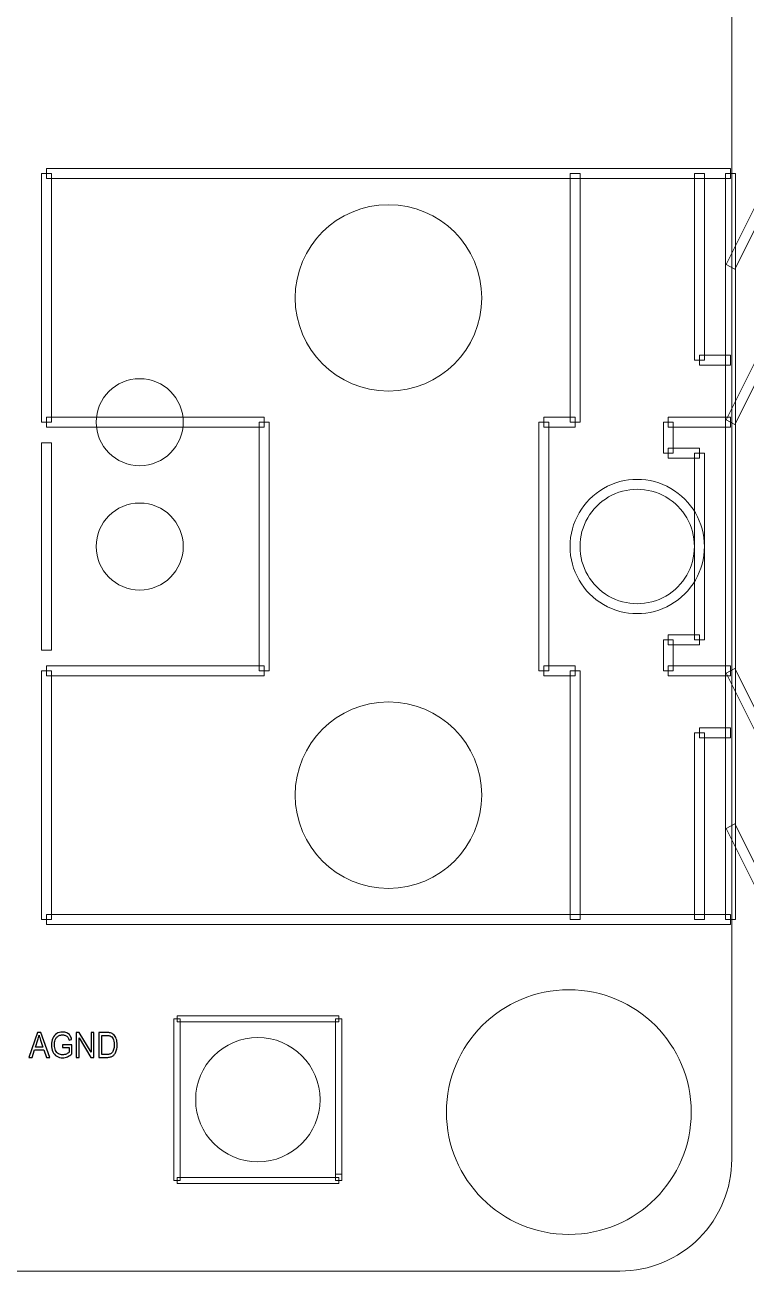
# Model space of a CAD drawing. Header units: millimetres. Extents: x -69 to 39, y -9 to 54.
# Drawn here: x 10.18 to 24.9, y -9.41 to 16.06 of the extents above; entities that cross this region are included whole.
import ezdxf

# ---------------------------------------------------------------- set-up
doc = ezdxf.new("R2010")
doc.units = ezdxf.units.MM
doc.header["$MEASUREMENT"] = 0
for name, color, linetype in [('BG_OUTLINE', 7, 'Continuous'), ('BG_SILKSCREEN_TOP', 7, 'Continuous'), ('PG_SILKSCREEN_TOP', 7, 'Continuous'), ('PIN_BOTTOM', 7, 'Continuous'), ('PIN_TOP', 7, 'Continuous')]:
    doc.layers.add(name, color=color, linetype=linetype)

msp = doc.modelspace()

# ---------------------------------------------------------------- linework, layer by layer
at = {"layer": 'BG_OUTLINE', "color": 176, "lineweight": 9}
msp.add_open_spline([(22.1252, -9.4051), (22.1252, -9.4051), (-56.3279, -9.4051), (-56.3279, -9.4051), (-56.3279, -9.4051), (-56.3279, -9.4051), (-56.3279, 41.6488), (-56.3279, 41.6488), (-56.3279, 41.6488), (-56.3279, 41.6488), (22.3259, 41.6488), (22.3259, 41.6488), (22.3259, 41.6488), (22.9318, 41.6492), (23.513, 41.4088), (23.9418, 40.9807), (23.9418, 40.9807), (24.3705, 40.5525), (24.6115, 39.9687), (24.6119, 39.3628), (24.6119, 39.3628), (24.6119, 39.3628), (24.6119, -7.1191), (24.6119, -7.1191), (24.6119, -7.1191), (24.6123, -7.725), (24.372, -8.3063), (23.9438, -8.735), (23.9438, -8.735), (23.5156, -9.1637), (22.9318, -9.4047), (22.3259, -9.4051), (22.3259, -9.4051), (22.3259, -9.4051), (22.1252, -9.4051), (22.1252, -9.4051)], degree=3, knots=[0, 0, 0, 0, 0.1111111, 0.1111111, 0.1111111, 0.1111111, 0.2222222, 0.2222222, 0.2222222, 0.2222222, 0.3333333, 0.3333333, 0.3333333, 0.3333333, 0.4444444, 0.4444444, 0.4444444, 0.4444444, 0.5555556, 0.5555556, 0.5555556, 0.5555556, 0.6666667, 0.6666667, 0.6666667, 0.6666667, 0.7777778, 0.7777778, 0.7777778, 0.7777778, 0.8888889, 0.8888889, 0.8888889, 0.8888889, 1, 1, 1, 1], dxfattribs=at)
at = {"layer": 'BG_SILKSCREEN_TOP', "color": 2}
for points, knots in [([(10.2599, -5.0389), (10.2599, -5.0389), (10.4346, -4.5298), (10.4346, -4.5298), (10.4346, -4.5298), (10.4346, -4.5298), (10.4994, -4.5298), (10.4994, -4.5298), (10.4994, -4.5298), (10.4994, -4.5298), (10.6854, -5.0389), (10.6854, -5.0389), (10.6854, -5.0389), (10.6854, -5.0389), (10.6168, -5.0389), (10.6168, -5.0389), (10.6168, -5.0389), (10.6168, -5.0389), (10.5638, -4.8847), (10.5638, -4.8847), (10.5638, -4.8847), (10.5638, -4.8847), (10.3738, -4.8847), (10.3738, -4.8847), (10.3738, -4.8847), (10.3738, -4.8847), (10.3238, -5.0389), (10.3238, -5.0389), (10.3238, -5.0389), (10.3238, -5.0389), (10.2599, -5.0389), (10.2599, -5.0389)], [0, 0, 0, 0, 0.125, 0.125, 0.125, 0.125, 0.25, 0.25, 0.25, 0.25, 0.375, 0.375, 0.375, 0.375, 0.5, 0.5, 0.5, 0.5, 0.625, 0.625, 0.625, 0.625, 0.75, 0.75, 0.75, 0.75, 0.875, 0.875, 0.875, 0.875, 1, 1, 1, 1]), ([(10.3911, -4.8298), (10.3911, -4.8298), (10.5453, -4.8298), (10.5453, -4.8298), (10.5453, -4.8298), (10.5453, -4.8298), (10.4978, -4.6889), (10.4978, -4.6889), (10.4978, -4.6889), (10.4834, -4.6461), (10.4726, -4.6109), (10.4655, -4.5833), (10.4655, -4.5833), (10.4597, -4.616), (10.4516, -4.6483), (10.441, -4.6806), (10.441, -4.6806), (10.441, -4.6806), (10.3911, -4.8298), (10.3911, -4.8298)], [0, 0, 0, 0, 0.2, 0.2, 0.2, 0.2, 0.4, 0.4, 0.4, 0.4, 0.6, 0.6, 0.6, 0.6, 0.8, 0.8, 0.8, 0.8, 1, 1, 1, 1]), ([(10.9462, -4.8392), (10.9462, -4.8392), (10.9462, -4.7795), (10.9462, -4.7795), (10.9462, -4.7795), (10.9462, -4.7795), (11.1387, -4.7792), (11.1387, -4.7792), (11.1387, -4.7792), (11.1387, -4.7792), (11.1387, -4.968), (11.1387, -4.968), (11.1387, -4.968), (11.1092, -4.9945), (11.0787, -5.0142), (11.0473, -5.0276), (11.0473, -5.0276), (11.0158, -5.0409), (10.9836, -5.0476), (10.9506, -5.0476), (10.9506, -5.0476), (10.9059, -5.0476), (10.8653, -5.0369), (10.8289, -5.0154), (10.8289, -5.0154), (10.7924, -4.9941), (10.7649, -4.963), (10.7462, -4.9226), (10.7462, -4.9226), (10.7275, -4.8821), (10.7182, -4.8368), (10.7182, -4.7868), (10.7182, -4.7868), (10.7182, -4.7372), (10.7275, -4.691), (10.7461, -4.6481), (10.7461, -4.6481), (10.7645, -4.6051), (10.7912, -4.5732), (10.8259, -4.5523), (10.8259, -4.5523), (10.8606, -4.5316), (10.9006, -4.5211), (10.9459, -4.5211), (10.9459, -4.5211), (10.9787, -4.5211), (11.0084, -4.5271), (11.035, -4.539), (11.035, -4.539), (11.0616, -4.5509), (11.0824, -4.5675), (11.0974, -4.5888), (11.0974, -4.5888), (11.1126, -4.6102), (11.1241, -4.6379), (11.132, -4.6722), (11.132, -4.6722), (11.132, -4.6722), (11.0777, -4.6889), (11.0777, -4.6889), (11.0777, -4.6889), (11.0707, -4.6629), (11.0624, -4.6425), (11.0523, -4.6277), (11.0523, -4.6277), (11.0421, -4.6129), (11.0276, -4.601), (11.0088, -4.5921), (11.0088, -4.5921), (10.99, -4.5833), (10.9691, -4.5788), (10.9462, -4.5788), (10.9462, -4.5788), (10.9187, -4.5788), (10.8949, -4.5835), (10.8749, -4.5929), (10.8749, -4.5929), (10.8548, -4.6022), (10.8387, -4.6146), (10.8263, -4.6298), (10.8263, -4.6298), (10.8141, -4.6451), (10.8045, -4.6618), (10.7976, -4.6802), (10.7976, -4.6802), (10.7861, -4.7116), (10.7803, -4.7458), (10.7803, -4.7826), (10.7803, -4.7826), (10.7803, -4.828), (10.7873, -4.866), (10.8012, -4.8965), (10.8012, -4.8965), (10.8152, -4.9271), (10.8355, -4.9498), (10.8622, -4.9646), (10.8622, -4.9646), (10.8889, -4.9794), (10.9171, -4.9869), (10.9471, -4.9869), (10.9471, -4.9869), (10.9732, -4.9869), (10.9986, -4.9812), (11.0233, -4.9699), (11.0233, -4.9699), (11.0482, -4.9588), (11.067, -4.9468), (11.0798, -4.934), (11.0798, -4.934), (11.0798, -4.934), (11.0798, -4.8392), (11.0798, -4.8392), (11.0798, -4.8392), (11.0798, -4.8392), (10.9462, -4.8392), (10.9462, -4.8392)], [0, 0, 0, 0, 0.0344828, 0.0344828, 0.0344828, 0.0344828, 0.0689655, 0.0689655, 0.0689655, 0.0689655, 0.1034483, 0.1034483, 0.1034483, 0.1034483, 0.137931, 0.137931, 0.137931, 0.137931, 0.1724138, 0.1724138, 0.1724138, 0.1724138, 0.2068966, 0.2068966, 0.2068966, 0.2068966, 0.2413793, 0.2413793, 0.2413793, 0.2413793, 0.2758621, 0.2758621, 0.2758621, 0.2758621, 0.3103448, 0.3103448, 0.3103448, 0.3103448, 0.3448276, 0.3448276, 0.3448276, 0.3448276, 0.3793103, 0.3793103, 0.3793103, 0.3793103, 0.4137931, 0.4137931, 0.4137931, 0.4137931, 0.4482759, 0.4482759, 0.4482759, 0.4482759, 0.4827586, 0.4827586, 0.4827586, 0.4827586, 0.5172414, 0.5172414, 0.5172414, 0.5172414, 0.5517241, 0.5517241, 0.5517241, 0.5517241, 0.5862069, 0.5862069, 0.5862069, 0.5862069, 0.6206897, 0.6206897, 0.6206897, 0.6206897, 0.6551724, 0.6551724, 0.6551724, 0.6551724, 0.6896552, 0.6896552, 0.6896552, 0.6896552, 0.7241379, 0.7241379, 0.7241379, 0.7241379, 0.7586207, 0.7586207, 0.7586207, 0.7586207, 0.7931034, 0.7931034, 0.7931034, 0.7931034, 0.8275862, 0.8275862, 0.8275862, 0.8275862, 0.862069, 0.862069, 0.862069, 0.862069, 0.8965517, 0.8965517, 0.8965517, 0.8965517, 0.9310345, 0.9310345, 0.9310345, 0.9310345, 0.9655172, 0.9655172, 0.9655172, 0.9655172, 1, 1, 1, 1]), ([(11.2268, -5.0389), (11.2268, -5.0389), (11.2268, -4.5298), (11.2268, -4.5298), (11.2268, -4.5298), (11.2268, -4.5298), (11.2885, -4.5298), (11.2885, -4.5298), (11.2885, -4.5298), (11.2885, -4.5298), (11.5272, -4.9295), (11.5272, -4.9295), (11.5272, -4.9295), (11.5272, -4.9295), (11.5272, -4.5298), (11.5272, -4.5298), (11.5272, -4.5298), (11.5272, -4.5298), (11.5849, -4.5298), (11.5849, -4.5298), (11.5849, -4.5298), (11.5849, -4.5298), (11.5849, -5.0389), (11.5849, -5.0389), (11.5849, -5.0389), (11.5849, -5.0389), (11.5232, -5.0389), (11.5232, -5.0389), (11.5232, -5.0389), (11.5232, -5.0389), (11.2845, -4.6389), (11.2845, -4.6389), (11.2845, -4.6389), (11.2845, -4.6389), (11.2845, -5.0389), (11.2845, -5.0389), (11.2845, -5.0389), (11.2845, -5.0389), (11.2268, -5.0389), (11.2268, -5.0389)], [0, 0, 0, 0, 0.1, 0.1, 0.1, 0.1, 0.2, 0.2, 0.2, 0.2, 0.3, 0.3, 0.3, 0.3, 0.4, 0.4, 0.4, 0.4, 0.5, 0.5, 0.5, 0.5, 0.6, 0.6, 0.6, 0.6, 0.7, 0.7, 0.7, 0.7, 0.8, 0.8, 0.8, 0.8, 0.9, 0.9, 0.9, 0.9, 1, 1, 1, 1]), ([(11.686, -5.0389), (11.686, -5.0389), (11.686, -4.5298), (11.686, -4.5298), (11.686, -4.5298), (11.686, -4.5298), (11.8425, -4.5298), (11.8425, -4.5298), (11.8425, -4.5298), (11.8779, -4.5298), (11.9049, -4.5323), (11.9235, -4.5371), (11.9235, -4.5371), (11.9495, -4.5438), (11.9717, -4.556), (11.9901, -4.5735), (11.9901, -4.5735), (12.0141, -4.5963), (12.0321, -4.6252), (12.044, -4.6605), (12.044, -4.6605), (12.0559, -4.6959), (12.0618, -4.7362), (12.0618, -4.7816), (12.0618, -4.7816), (12.0618, -4.8202), (12.0578, -4.8545), (12.0497, -4.8843), (12.0497, -4.8843), (12.0416, -4.9142), (12.0314, -4.939), (12.0186, -4.9585), (12.0186, -4.9585), (12.006, -4.9781), (11.9923, -4.9935), (11.9773, -5.0046), (11.9773, -5.0046), (11.9624, -5.0159), (11.9442, -5.0244), (11.9231, -5.0302), (11.9231, -5.0302), (11.9018, -5.0361), (11.8774, -5.0389), (11.85, -5.0389), (11.85, -5.0389), (11.85, -5.0389), (11.686, -5.0389), (11.686, -5.0389)], [0, 0, 0, 0, 0.0833333, 0.0833333, 0.0833333, 0.0833333, 0.1666667, 0.1666667, 0.1666667, 0.1666667, 0.25, 0.25, 0.25, 0.25, 0.3333333, 0.3333333, 0.3333333, 0.3333333, 0.4166667, 0.4166667, 0.4166667, 0.4166667, 0.5, 0.5, 0.5, 0.5, 0.5833333, 0.5833333, 0.5833333, 0.5833333, 0.6666667, 0.6666667, 0.6666667, 0.6666667, 0.75, 0.75, 0.75, 0.75, 0.8333333, 0.8333333, 0.8333333, 0.8333333, 0.9166667, 0.9166667, 0.9166667, 0.9166667, 1, 1, 1, 1]), ([(11.7461, -4.9788), (11.7461, -4.9788), (11.8432, -4.9788), (11.8432, -4.9788), (11.8432, -4.9788), (11.8731, -4.9788), (11.8967, -4.9757), (11.9138, -4.9694), (11.9138, -4.9694), (11.9307, -4.9632), (11.9443, -4.9544), (11.9545, -4.943), (11.9545, -4.943), (11.9688, -4.9271), (11.9799, -4.9056), (11.9878, -4.8786), (11.9878, -4.8786), (11.9957, -4.8516), (11.9998, -4.819), (11.9998, -4.7805), (11.9998, -4.7805), (11.9998, -4.7273), (11.992, -4.6864), (11.9764, -4.6578), (11.9764, -4.6578), (11.9607, -4.6291), (11.9418, -4.61), (11.9195, -4.6003), (11.9195, -4.6003), (11.9033, -4.5933), (11.8774, -4.5899), (11.8416, -4.5899), (11.8416, -4.5899), (11.8416, -4.5899), (11.7461, -4.5899), (11.7461, -4.5899), (11.7461, -4.5899), (11.7461, -4.5899), (11.7461, -4.9788), (11.7461, -4.9788)], [0, 0, 0, 0, 0.1, 0.1, 0.1, 0.1, 0.2, 0.2, 0.2, 0.2, 0.3, 0.3, 0.3, 0.3, 0.4, 0.4, 0.4, 0.4, 0.5, 0.5, 0.5, 0.5, 0.6, 0.6, 0.6, 0.6, 0.7, 0.7, 0.7, 0.7, 0.8, 0.8, 0.8, 0.8, 0.9, 0.9, 0.9, 0.9, 1, 1, 1, 1])]:
    msp.add_open_spline(points, degree=3, knots=knots, dxfattribs=at)
at = {"layer": 'PG_SILKSCREEN_TOP', "lineweight": 9}
for points, knots in [([(10.5149, 13.0205), (10.5149, 13.0205), (10.7181, 13.0205), (10.7181, 13.0205), (10.7181, 13.0205), (10.7181, 13.0205), (10.7181, 7.9405), (10.7181, 7.9405), (10.7181, 7.9405), (10.7181, 7.9405), (10.5149, 7.9405), (10.5149, 7.9405), (10.5149, 7.9405), (10.5149, 7.9405), (10.5149, 13.0205), (10.5149, 13.0205)], [0, 0, 0, 0, 0.25, 0.25, 0.25, 0.25, 0.5, 0.5, 0.5, 0.5, 0.75, 0.75, 0.75, 0.75, 1, 1, 1, 1]), ([(24.5865, 13.1221), (24.5865, 13.1221), (24.5865, 12.9189), (24.5865, 12.9189), (24.5865, 12.9189), (24.5865, 12.9189), (10.6165, 12.9189), (10.6165, 12.9189), (10.6165, 12.9189), (10.6165, 12.9189), (10.6165, 13.1221), (10.6165, 13.1221), (10.6165, 13.1221), (10.6165, 13.1221), (24.5865, 13.1221), (24.5865, 13.1221)], [0, 0, 0, 0, 0.25, 0.25, 0.25, 0.25, 0.5, 0.5, 0.5, 0.5, 0.75, 0.75, 0.75, 0.75, 1, 1, 1, 1]), ([(21.5131, 7.9405), (21.5131, 7.9405), (21.3099, 7.9405), (21.3099, 7.9405), (21.3099, 7.9405), (21.3099, 7.9405), (21.3099, 13.0205), (21.3099, 13.0205), (21.3099, 13.0205), (21.3099, 13.0205), (21.5131, 13.0205), (21.5131, 13.0205), (21.5131, 13.0205), (21.5131, 13.0205), (21.5131, 7.9405), (21.5131, 7.9405)], [0, 0, 0, 0, 0.25, 0.25, 0.25, 0.25, 0.5, 0.5, 0.5, 0.5, 0.75, 0.75, 0.75, 0.75, 1, 1, 1, 1]), ([(23.8499, 13.0205), (23.8499, 13.0205), (24.0531, 13.0205), (24.0531, 13.0205), (24.0531, 13.0205), (24.0531, 13.0205), (24.0531, 9.2105), (24.0531, 9.2105), (24.0531, 9.2105), (24.0531, 9.2105), (23.8499, 9.2105), (23.8499, 9.2105), (23.8499, 9.2105), (23.8499, 9.2105), (23.8499, 13.0205), (23.8499, 13.0205)], [0, 0, 0, 0, 0.25, 0.25, 0.25, 0.25, 0.5, 0.5, 0.5, 0.5, 0.75, 0.75, 0.75, 0.75, 1, 1, 1, 1]), ([(24.6881, -2.2195), (24.6881, -2.2195), (24.4849, -2.2195), (24.4849, -2.2195), (24.4849, -2.2195), (24.4849, -2.2195), (24.4849, 13.0205), (24.4849, 13.0205), (24.4849, 13.0205), (24.4849, 13.0205), (24.6881, 13.0205), (24.6881, 13.0205), (24.6881, 13.0205), (24.6881, 13.0205), (24.6881, -2.2195), (24.6881, -2.2195)], [0, 0, 0, 0, 0.25, 0.25, 0.25, 0.25, 0.5, 0.5, 0.5, 0.5, 0.75, 0.75, 0.75, 0.75, 1, 1, 1, 1]), ([(24.6774, 11.0701), (24.6774, 11.0701), (24.4956, 11.161), (24.4956, 11.161), (24.4956, 11.161), (24.4956, 11.161), (25.1306, 12.431), (25.1306, 12.431), (25.1306, 12.431), (25.1306, 12.431), (25.3124, 12.3401), (25.3124, 12.3401), (25.3124, 12.3401), (25.3124, 12.3401), (24.6774, 11.0701), (24.6774, 11.0701)], [0, 0, 0, 0, 0.25, 0.25, 0.25, 0.25, 0.5, 0.5, 0.5, 0.5, 0.75, 0.75, 0.75, 0.75, 1, 1, 1, 1]), ([(23.9515, 9.1089), (23.9515, 9.1089), (23.9515, 9.3121), (23.9515, 9.3121), (23.9515, 9.3121), (23.9515, 9.3121), (24.5865, 9.3121), (24.5865, 9.3121), (24.5865, 9.3121), (24.5865, 9.3121), (24.5865, 9.1089), (24.5865, 9.1089), (24.5865, 9.1089), (24.5865, 9.1089), (23.9515, 9.1089), (23.9515, 9.1089)], [0, 0, 0, 0, 0.25, 0.25, 0.25, 0.25, 0.5, 0.5, 0.5, 0.5, 0.75, 0.75, 0.75, 0.75, 1, 1, 1, 1]), ([(24.6774, 7.8951), (24.6774, 7.8951), (24.4956, 7.986), (24.4956, 7.986), (24.4956, 7.986), (24.4956, 7.986), (25.1306, 9.256), (25.1306, 9.256), (25.1306, 9.256), (25.1306, 9.256), (25.3124, 9.1651), (25.3124, 9.1651), (25.3124, 9.1651), (25.3124, 9.1651), (24.6774, 7.8951), (24.6774, 7.8951)], [0, 0, 0, 0, 0.25, 0.25, 0.25, 0.25, 0.5, 0.5, 0.5, 0.5, 0.75, 0.75, 0.75, 0.75, 1, 1, 1, 1]), ([(10.6165, 7.8389), (10.6165, 7.8389), (10.6165, 8.0421), (10.6165, 8.0421), (10.6165, 8.0421), (10.6165, 8.0421), (15.0615, 8.0421), (15.0615, 8.0421), (15.0615, 8.0421), (15.0615, 8.0421), (15.0615, 7.8389), (15.0615, 7.8389), (15.0615, 7.8389), (15.0615, 7.8389), (10.6165, 7.8389), (10.6165, 7.8389)], [0, 0, 0, 0, 0.25, 0.25, 0.25, 0.25, 0.5, 0.5, 0.5, 0.5, 0.75, 0.75, 0.75, 0.75, 1, 1, 1, 1]), ([(14.9599, 7.9405), (14.9599, 7.9405), (15.1631, 7.9405), (15.1631, 7.9405), (15.1631, 7.9405), (15.1631, 7.9405), (15.1631, 2.8605), (15.1631, 2.8605), (15.1631, 2.8605), (15.1631, 2.8605), (14.9599, 2.8605), (14.9599, 2.8605), (14.9599, 2.8605), (14.9599, 2.8605), (14.9599, 7.9405), (14.9599, 7.9405)], [0, 0, 0, 0, 0.25, 0.25, 0.25, 0.25, 0.5, 0.5, 0.5, 0.5, 0.75, 0.75, 0.75, 0.75, 1, 1, 1, 1]), ([(20.8781, 2.8605), (20.8781, 2.8605), (20.6749, 2.8605), (20.6749, 2.8605), (20.6749, 2.8605), (20.6749, 2.8605), (20.6749, 7.9405), (20.6749, 7.9405), (20.6749, 7.9405), (20.6749, 7.9405), (20.8781, 7.9405), (20.8781, 7.9405), (20.8781, 7.9405), (20.8781, 7.9405), (20.8781, 2.8605), (20.8781, 2.8605)], [0, 0, 0, 0, 0.25, 0.25, 0.25, 0.25, 0.5, 0.5, 0.5, 0.5, 0.75, 0.75, 0.75, 0.75, 1, 1, 1, 1]), ([(20.7765, 7.8389), (20.7765, 7.8389), (20.7765, 8.0421), (20.7765, 8.0421), (20.7765, 8.0421), (20.7765, 8.0421), (21.4115, 8.0421), (21.4115, 8.0421), (21.4115, 8.0421), (21.4115, 8.0421), (21.4115, 7.8389), (21.4115, 7.8389), (21.4115, 7.8389), (21.4115, 7.8389), (20.7765, 7.8389), (20.7765, 7.8389)], [0, 0, 0, 0, 0.25, 0.25, 0.25, 0.25, 0.5, 0.5, 0.5, 0.5, 0.75, 0.75, 0.75, 0.75, 1, 1, 1, 1]), ([(23.4181, 7.3055), (23.4181, 7.3055), (23.2149, 7.3055), (23.2149, 7.3055), (23.2149, 7.3055), (23.2149, 7.3055), (23.2149, 7.9405), (23.2149, 7.9405), (23.2149, 7.9405), (23.2149, 7.9405), (23.4181, 7.9405), (23.4181, 7.9405), (23.4181, 7.9405), (23.4181, 7.9405), (23.4181, 7.3055), (23.4181, 7.3055)], [0, 0, 0, 0, 0.25, 0.25, 0.25, 0.25, 0.5, 0.5, 0.5, 0.5, 0.75, 0.75, 0.75, 0.75, 1, 1, 1, 1]), ([(23.3165, 7.8389), (23.3165, 7.8389), (23.3165, 8.0421), (23.3165, 8.0421), (23.3165, 8.0421), (23.3165, 8.0421), (24.5865, 8.0421), (24.5865, 8.0421), (24.5865, 8.0421), (24.5865, 8.0421), (24.5865, 7.8389), (24.5865, 7.8389), (24.5865, 7.8389), (24.5865, 7.8389), (23.3165, 7.8389), (23.3165, 7.8389)], [0, 0, 0, 0, 0.25, 0.25, 0.25, 0.25, 0.5, 0.5, 0.5, 0.5, 0.75, 0.75, 0.75, 0.75, 1, 1, 1, 1]), ([(10.7181, 3.284), (10.7181, 3.284), (10.5149, 3.284), (10.5149, 3.284), (10.5149, 3.284), (10.5149, 3.284), (10.5149, 7.5171), (10.5149, 7.5171), (10.5149, 7.5171), (10.5149, 7.5171), (10.7181, 7.5171), (10.7181, 7.5171), (10.7181, 7.5171), (10.7181, 7.5171), (10.7181, 3.284), (10.7181, 3.284)], [0, 0, 0, 0, 0.25, 0.25, 0.25, 0.25, 0.5, 0.5, 0.5, 0.5, 0.75, 0.75, 0.75, 0.75, 1, 1, 1, 1]), ([(23.9515, 7.4071), (23.9515, 7.4071), (23.9515, 7.2039), (23.9515, 7.2039), (23.9515, 7.2039), (23.9515, 7.2039), (23.3165, 7.2039), (23.3165, 7.2039), (23.3165, 7.2039), (23.3165, 7.2039), (23.3165, 7.4071), (23.3165, 7.4071), (23.3165, 7.4071), (23.3165, 7.4071), (23.9515, 7.4071), (23.9515, 7.4071)], [0, 0, 0, 0, 0.25, 0.25, 0.25, 0.25, 0.5, 0.5, 0.5, 0.5, 0.75, 0.75, 0.75, 0.75, 1, 1, 1, 1]), ([(24.0531, 3.4955), (24.0531, 3.4955), (23.8499, 3.4955), (23.8499, 3.4955), (23.8499, 3.4955), (23.8499, 3.4955), (23.8499, 7.3055), (23.8499, 7.3055), (23.8499, 7.3055), (23.8499, 7.3055), (24.0531, 7.3055), (24.0531, 7.3055), (24.0531, 7.3055), (24.0531, 7.3055), (24.0531, 3.4955), (24.0531, 3.4955)], [0, 0, 0, 0, 0.25, 0.25, 0.25, 0.25, 0.5, 0.5, 0.5, 0.5, 0.75, 0.75, 0.75, 0.75, 1, 1, 1, 1]), ([(21.3099, 5.4005), (21.3099, 5.8906), (21.5713, 6.3434), (21.9957, 6.5884), (21.9957, 6.5884), (22.4201, 6.8334), (22.9429, 6.8334), (23.3673, 6.5884), (23.3673, 6.5884), (23.7917, 6.3434), (24.0531, 5.8906), (24.0531, 5.4005)], [0, 0, 0, 0, 0.3333333, 0.3333333, 0.3333333, 0.3333333, 0.6666667, 0.6666667, 0.6666667, 0.6666667, 1, 1, 1, 1]), ([(23.8499, 5.4005), (23.8499, 5.818), (23.6272, 6.2037), (23.2657, 6.4124), (23.2657, 6.4124), (22.9042, 6.6211), (22.4588, 6.6211), (22.0973, 6.4124), (22.0973, 6.4124), (21.7358, 6.2037), (21.5131, 5.818), (21.5131, 5.4005)], [0, 0, 0, 0, 0.3333333, 0.3333333, 0.3333333, 0.3333333, 0.6666667, 0.6666667, 0.6666667, 0.6666667, 1, 1, 1, 1]), ([(24.0531, 5.4005), (24.0531, 4.9105), (23.7917, 4.4577), (23.3673, 4.2127), (23.3673, 4.2127), (22.9429, 3.9677), (22.4201, 3.9677), (21.9957, 4.2127), (21.9957, 4.2127), (21.5713, 4.4577), (21.3099, 4.9105), (21.3099, 5.4005)], [0, 0, 0, 0, 0.3333333, 0.3333333, 0.3333333, 0.3333333, 0.6666667, 0.6666667, 0.6666667, 0.6666667, 1, 1, 1, 1]), ([(21.5131, 5.4005), (21.5131, 4.9831), (21.7358, 4.5974), (22.0973, 4.3887), (22.0973, 4.3887), (22.4588, 4.18), (22.9042, 4.18), (23.2657, 4.3887), (23.2657, 4.3887), (23.6272, 4.5974), (23.8499, 4.9831), (23.8499, 5.4005)], [0, 0, 0, 0, 0.3333333, 0.3333333, 0.3333333, 0.3333333, 0.6666667, 0.6666667, 0.6666667, 0.6666667, 1, 1, 1, 1]), ([(23.3165, 3.3939), (23.3165, 3.3939), (23.3165, 3.5971), (23.3165, 3.5971), (23.3165, 3.5971), (23.3165, 3.5971), (23.9515, 3.5971), (23.9515, 3.5971), (23.9515, 3.5971), (23.9515, 3.5971), (23.9515, 3.3939), (23.9515, 3.3939), (23.9515, 3.3939), (23.9515, 3.3939), (23.3165, 3.3939), (23.3165, 3.3939)], [0, 0, 0, 0, 0.25, 0.25, 0.25, 0.25, 0.5, 0.5, 0.5, 0.5, 0.75, 0.75, 0.75, 0.75, 1, 1, 1, 1]), ([(23.4181, 2.8605), (23.4181, 2.8605), (23.2149, 2.8605), (23.2149, 2.8605), (23.2149, 2.8605), (23.2149, 2.8605), (23.2149, 3.4955), (23.2149, 3.4955), (23.2149, 3.4955), (23.2149, 3.4955), (23.4181, 3.4955), (23.4181, 3.4955), (23.4181, 3.4955), (23.4181, 3.4955), (23.4181, 2.8605), (23.4181, 2.8605)], [0, 0, 0, 0, 0.25, 0.25, 0.25, 0.25, 0.5, 0.5, 0.5, 0.5, 0.75, 0.75, 0.75, 0.75, 1, 1, 1, 1]), ([(10.5149, 2.8605), (10.5149, 2.8605), (10.7181, 2.8605), (10.7181, 2.8605), (10.7181, 2.8605), (10.7181, 2.8605), (10.7181, -2.2195), (10.7181, -2.2195), (10.7181, -2.2195), (10.7181, -2.2195), (10.5149, -2.2195), (10.5149, -2.2195), (10.5149, -2.2195), (10.5149, -2.2195), (10.5149, 2.8605), (10.5149, 2.8605)], [0, 0, 0, 0, 0.25, 0.25, 0.25, 0.25, 0.5, 0.5, 0.5, 0.5, 0.75, 0.75, 0.75, 0.75, 1, 1, 1, 1]), ([(15.0615, 2.9621), (15.0615, 2.9621), (15.0615, 2.7589), (15.0615, 2.7589), (15.0615, 2.7589), (15.0615, 2.7589), (10.6165, 2.7589), (10.6165, 2.7589), (10.6165, 2.7589), (10.6165, 2.7589), (10.6165, 2.9621), (10.6165, 2.9621), (10.6165, 2.9621), (10.6165, 2.9621), (15.0615, 2.9621), (15.0615, 2.9621)], [0, 0, 0, 0, 0.25, 0.25, 0.25, 0.25, 0.5, 0.5, 0.5, 0.5, 0.75, 0.75, 0.75, 0.75, 1, 1, 1, 1]), ([(21.4115, 2.9621), (21.4115, 2.9621), (21.4115, 2.7589), (21.4115, 2.7589), (21.4115, 2.7589), (21.4115, 2.7589), (20.7765, 2.7589), (20.7765, 2.7589), (20.7765, 2.7589), (20.7765, 2.7589), (20.7765, 2.9621), (20.7765, 2.9621), (20.7765, 2.9621), (20.7765, 2.9621), (21.4115, 2.9621), (21.4115, 2.9621)], [0, 0, 0, 0, 0.25, 0.25, 0.25, 0.25, 0.5, 0.5, 0.5, 0.5, 0.75, 0.75, 0.75, 0.75, 1, 1, 1, 1]), ([(21.5131, -2.2195), (21.5131, -2.2195), (21.3099, -2.2195), (21.3099, -2.2195), (21.3099, -2.2195), (21.3099, -2.2195), (21.3099, 2.8605), (21.3099, 2.8605), (21.3099, 2.8605), (21.3099, 2.8605), (21.5131, 2.8605), (21.5131, 2.8605), (21.5131, 2.8605), (21.5131, 2.8605), (21.5131, -2.2195), (21.5131, -2.2195)], [0, 0, 0, 0, 0.25, 0.25, 0.25, 0.25, 0.5, 0.5, 0.5, 0.5, 0.75, 0.75, 0.75, 0.75, 1, 1, 1, 1]), ([(24.5865, 2.9621), (24.5865, 2.9621), (24.5865, 2.7589), (24.5865, 2.7589), (24.5865, 2.7589), (24.5865, 2.7589), (23.3165, 2.7589), (23.3165, 2.7589), (23.3165, 2.7589), (23.3165, 2.7589), (23.3165, 2.9621), (23.3165, 2.9621), (23.3165, 2.9621), (23.3165, 2.9621), (24.5865, 2.9621), (24.5865, 2.9621)], [0, 0, 0, 0, 0.25, 0.25, 0.25, 0.25, 0.5, 0.5, 0.5, 0.5, 0.75, 0.75, 0.75, 0.75, 1, 1, 1, 1]), ([(25.3124, 1.636), (25.3124, 1.636), (25.1306, 1.5451), (25.1306, 1.5451), (25.1306, 1.5451), (25.1306, 1.5451), (24.4956, 2.8151), (24.4956, 2.8151), (24.4956, 2.8151), (24.4956, 2.8151), (24.6774, 2.906), (24.6774, 2.906), (24.6774, 2.906), (24.6774, 2.906), (25.3124, 1.636), (25.3124, 1.636)], [0, 0, 0, 0, 0.25, 0.25, 0.25, 0.25, 0.5, 0.5, 0.5, 0.5, 0.75, 0.75, 0.75, 0.75, 1, 1, 1, 1]), ([(23.8499, 1.5905), (23.8499, 1.5905), (24.0531, 1.5905), (24.0531, 1.5905), (24.0531, 1.5905), (24.0531, 1.5905), (24.0531, -2.2195), (24.0531, -2.2195), (24.0531, -2.2195), (24.0531, -2.2195), (23.8499, -2.2195), (23.8499, -2.2195), (23.8499, -2.2195), (23.8499, -2.2195), (23.8499, 1.5905), (23.8499, 1.5905)], [0, 0, 0, 0, 0.25, 0.25, 0.25, 0.25, 0.5, 0.5, 0.5, 0.5, 0.75, 0.75, 0.75, 0.75, 1, 1, 1, 1]), ([(24.5865, 1.6921), (24.5865, 1.6921), (24.5865, 1.4889), (24.5865, 1.4889), (24.5865, 1.4889), (24.5865, 1.4889), (23.9515, 1.4889), (23.9515, 1.4889), (23.9515, 1.4889), (23.9515, 1.4889), (23.9515, 1.6921), (23.9515, 1.6921), (23.9515, 1.6921), (23.9515, 1.6921), (24.5865, 1.6921), (24.5865, 1.6921)], [0, 0, 0, 0, 0.25, 0.25, 0.25, 0.25, 0.5, 0.5, 0.5, 0.5, 0.75, 0.75, 0.75, 0.75, 1, 1, 1, 1]), ([(24.4956, -0.3599), (24.4956, -0.3599), (24.6774, -0.269), (24.6774, -0.269), (24.6774, -0.269), (24.6774, -0.269), (25.3124, -1.539), (25.3124, -1.539), (25.3124, -1.539), (25.3124, -1.539), (25.1306, -1.6299), (25.1306, -1.6299), (25.1306, -1.6299), (25.1306, -1.6299), (24.4956, -0.3599), (24.4956, -0.3599)], [0, 0, 0, 0, 0.25, 0.25, 0.25, 0.25, 0.5, 0.5, 0.5, 0.5, 0.75, 0.75, 0.75, 0.75, 1, 1, 1, 1]), ([(10.6165, -2.3211), (10.6165, -2.3211), (10.6165, -2.1179), (10.6165, -2.1179), (10.6165, -2.1179), (10.6165, -2.1179), (24.5865, -2.1179), (24.5865, -2.1179), (24.5865, -2.1179), (24.5865, -2.1179), (24.5865, -2.3211), (24.5865, -2.3211), (24.5865, -2.3211), (24.5865, -2.3211), (10.6165, -2.3211), (10.6165, -2.3211)], [0, 0, 0, 0, 0.25, 0.25, 0.25, 0.25, 0.5, 0.5, 0.5, 0.5, 0.75, 0.75, 0.75, 0.75, 1, 1, 1, 1]), ([(13.347, -7.5535), (13.347, -7.5535), (13.22, -7.5535), (13.22, -7.5535), (13.22, -7.5535), (13.22, -7.5535), (13.22, -4.2515), (13.22, -4.2515), (13.22, -4.2515), (13.22, -4.2515), (13.347, -4.2515), (13.347, -4.2515), (13.347, -4.2515), (13.347, -4.2515), (13.347, -7.5535), (13.347, -7.5535)], [0, 0, 0, 0, 0.25, 0.25, 0.25, 0.25, 0.5, 0.5, 0.5, 0.5, 0.75, 0.75, 0.75, 0.75, 1, 1, 1, 1]), ([(13.2835, -4.315), (13.2835, -4.315), (13.2835, -4.188), (13.2835, -4.188), (13.2835, -4.188), (13.2835, -4.188), (16.5855, -4.188), (16.5855, -4.188), (16.5855, -4.188), (16.5855, -4.188), (16.5855, -4.315), (16.5855, -4.315), (16.5855, -4.315), (16.5855, -4.315), (13.2835, -4.315), (13.2835, -4.315)], [0, 0, 0, 0, 0.25, 0.25, 0.25, 0.25, 0.5, 0.5, 0.5, 0.5, 0.75, 0.75, 0.75, 0.75, 1, 1, 1, 1]), ([(16.522, -4.2515), (16.522, -4.2515), (16.649, -4.2515), (16.649, -4.2515), (16.649, -4.2515), (16.649, -4.2515), (16.649, -7.4265), (16.649, -7.4265), (16.649, -7.4265), (16.649, -7.4265), (16.522, -7.4265), (16.522, -7.4265), (16.522, -7.4265), (16.522, -7.4265), (16.522, -4.2515), (16.522, -4.2515)], [0, 0, 0, 0, 0.25, 0.25, 0.25, 0.25, 0.5, 0.5, 0.5, 0.5, 0.75, 0.75, 0.75, 0.75, 1, 1, 1, 1]), ([(16.5855, -7.49), (16.5855, -7.49), (16.5855, -7.617), (16.5855, -7.617), (16.5855, -7.617), (16.5855, -7.617), (13.2835, -7.617), (13.2835, -7.617), (13.2835, -7.617), (13.2835, -7.617), (13.2835, -7.49), (13.2835, -7.49), (13.2835, -7.49), (13.2835, -7.49), (16.5855, -7.49), (16.5855, -7.49)], [0, 0, 0, 0, 0.25, 0.25, 0.25, 0.25, 0.5, 0.5, 0.5, 0.5, 0.75, 0.75, 0.75, 0.75, 1, 1, 1, 1]), ([(16.522, -7.4265), (16.522, -7.4265), (16.649, -7.4265), (16.649, -7.4265), (16.649, -7.4265), (16.649, -7.4265), (16.649, -7.5535), (16.649, -7.5535), (16.649, -7.5535), (16.649, -7.5535), (16.522, -7.5535), (16.522, -7.5535), (16.522, -7.5535), (16.522, -7.5535), (16.522, -7.4265), (16.522, -7.4265)], [0, 0, 0, 0, 0.25, 0.25, 0.25, 0.25, 0.5, 0.5, 0.5, 0.5, 0.75, 0.75, 0.75, 0.75, 1, 1, 1, 1])]:
    msp.add_open_spline(points, degree=3, knots=knots, dxfattribs=at)
at = {"layer": 'PIN_BOTTOM', "color": 9, "lineweight": 9}
for points in [[(19.5065, 10.4805), (19.5065, 11.5326), (18.6536, 12.3855), (17.6015, 12.3855), (17.6015, 12.3855), (16.5494, 12.3855), (15.6965, 11.5326), (15.6965, 10.4805), (15.6965, 10.4805), (15.6965, 9.4284), (16.5494, 8.5755), (17.6015, 8.5755), (17.6015, 8.5755), (18.6536, 8.5755), (19.5065, 9.4284), (19.5065, 10.4805)], [(13.4105, 7.9405), (13.4105, 8.4315), (13.0125, 8.8295), (12.5215, 8.8295), (12.5215, 8.8295), (12.0305, 8.8295), (11.6325, 8.4315), (11.6325, 7.9405), (11.6325, 7.9405), (11.6325, 7.4496), (12.0305, 7.0515), (12.5215, 7.0515), (12.5215, 7.0515), (13.0125, 7.0515), (13.4105, 7.4496), (13.4105, 7.9405)], [(13.4105, 5.4005), (13.4105, 5.8915), (13.0125, 6.2895), (12.5215, 6.2895), (12.5215, 6.2895), (12.0305, 6.2895), (11.6325, 5.8915), (11.6325, 5.4005), (11.6325, 5.4005), (11.6325, 4.9096), (12.0305, 4.5115), (12.5215, 4.5115), (12.5215, 4.5115), (13.0125, 4.5115), (13.4105, 4.9096), (13.4105, 5.4005)], [(19.5065, 0.3205), (19.5065, 1.3726), (18.6536, 2.2255), (17.6015, 2.2255), (17.6015, 2.2255), (16.5494, 2.2255), (15.6965, 1.3726), (15.6965, 0.3205), (15.6965, 0.3205), (15.6965, -0.7316), (16.5494, -1.5845), (17.6015, -1.5845), (17.6015, -1.5845), (18.6536, -1.5845), (19.5065, -0.7316), (19.5065, 0.3205)], [(23.7845, -6.1565), (23.7845, -4.7758), (22.6652, -3.6565), (21.2845, -3.6565), (21.2845, -3.6565), (19.9038, -3.6565), (18.7845, -4.7757), (18.7845, -6.1565), (18.7845, -6.1565), (18.7845, -7.5372), (19.9038, -8.6565), (21.2845, -8.6565), (21.2845, -8.6565), (22.6652, -8.6565), (23.7845, -7.5372), (23.7845, -6.1565)]]:
    msp.add_open_spline(points, degree=3, knots=[0, 0, 0, 0, 0.25, 0.25, 0.25, 0.25, 0.5, 0.5, 0.5, 0.5, 0.75, 0.75, 0.75, 0.75, 1, 1, 1, 1], dxfattribs=at)
at = {"layer": 'PIN_TOP', "color": 8, "lineweight": 9}
for points in [[(19.5065, 10.4805), (19.5065, 11.5326), (18.6536, 12.3855), (17.6015, 12.3855), (17.6015, 12.3855), (16.5494, 12.3855), (15.6965, 11.5326), (15.6965, 10.4805), (15.6965, 10.4805), (15.6965, 9.4284), (16.5494, 8.5755), (17.6015, 8.5755), (17.6015, 8.5755), (18.6536, 8.5755), (19.5065, 9.4284), (19.5065, 10.4805)], [(13.4105, 7.9405), (13.4105, 8.4315), (13.0125, 8.8295), (12.5215, 8.8295), (12.5215, 8.8295), (12.0305, 8.8295), (11.6325, 8.4315), (11.6325, 7.9405), (11.6325, 7.9405), (11.6325, 7.4496), (12.0305, 7.0515), (12.5215, 7.0515), (12.5215, 7.0515), (13.0125, 7.0515), (13.4105, 7.4496), (13.4105, 7.9405)], [(13.4105, 5.4005), (13.4105, 5.8915), (13.0125, 6.2895), (12.5215, 6.2895), (12.5215, 6.2895), (12.0305, 6.2895), (11.6325, 5.8915), (11.6325, 5.4005), (11.6325, 5.4005), (11.6325, 4.9096), (12.0305, 4.5115), (12.5215, 4.5115), (12.5215, 4.5115), (13.0125, 4.5115), (13.4105, 4.9096), (13.4105, 5.4005)], [(19.5065, 0.3205), (19.5065, 1.3726), (18.6536, 2.2255), (17.6015, 2.2255), (17.6015, 2.2255), (16.5494, 2.2255), (15.6965, 1.3726), (15.6965, 0.3205), (15.6965, 0.3205), (15.6965, -0.7316), (16.5494, -1.5845), (17.6015, -1.5845), (17.6015, -1.5845), (18.6536, -1.5845), (19.5065, -0.7316), (19.5065, 0.3205)], [(23.7845, -6.1565), (23.7845, -4.7758), (22.6652, -3.6565), (21.2845, -3.6565), (21.2845, -3.6565), (19.9038, -3.6565), (18.7845, -4.7757), (18.7845, -6.1565), (18.7845, -6.1565), (18.7845, -7.5372), (19.9038, -8.6565), (21.2845, -8.6565), (21.2845, -8.6565), (22.6652, -8.6565), (23.7845, -7.5372), (23.7845, -6.1565)], [(16.2045, -5.9025), (16.2045, -5.2011), (15.6359, -4.6325), (14.9345, -4.6325), (14.9345, -4.6325), (14.2331, -4.6325), (13.6645, -5.2011), (13.6645, -5.9025), (13.6645, -5.9025), (13.6645, -6.6039), (14.2331, -7.1725), (14.9345, -7.1725), (14.9345, -7.1725), (15.6359, -7.1725), (16.2045, -6.6039), (16.2045, -5.9025)]]:
    msp.add_open_spline(points, degree=3, knots=[0, 0, 0, 0, 0.25, 0.25, 0.25, 0.25, 0.5, 0.5, 0.5, 0.5, 0.75, 0.75, 0.75, 0.75, 1, 1, 1, 1], dxfattribs=at)

doc.saveas('drawing.dxf')
